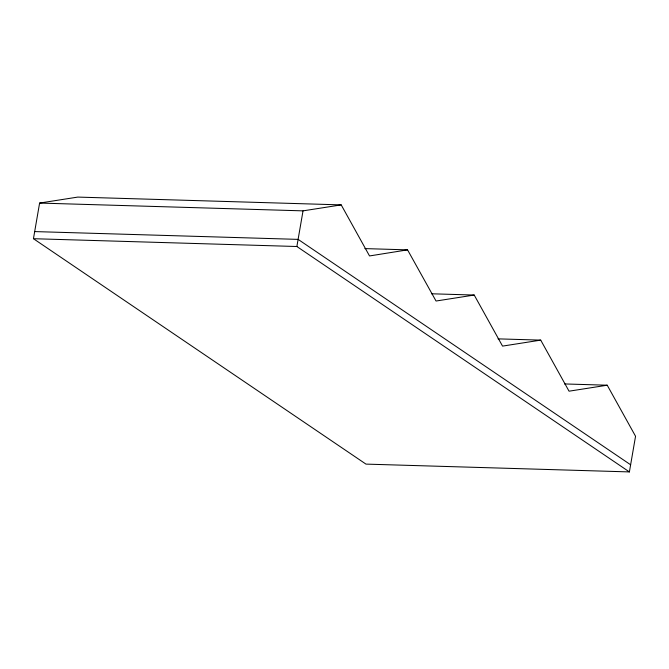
<?xml version="1.0" encoding="UTF-8"?>
<svg xmlns="http://www.w3.org/2000/svg" width="669" height="669" viewBox="0 0 669 669"><rect width="100%" height="100%" fill="white"/><g stroke="black" fill="none" stroke-linecap="round" stroke-linejoin="round"><path stroke-width="1" d="M33.45 238.708L39.605 203.067L77.788 197.087L341.207 204.89L369.531 255.943L407.555 249.863L436.037 301.025L474.212 295.046L502.544 346.107L540.719 340.128L569.043 391.189L607.226 385.21L635.55 436.263L629.395 471.913L365.968 464.11L33.45 238.708L296.869 246.51L629.395 471.913M296.869 246.51L303.032 210.86L341.207 204.89M39.605 203.067L303.032 210.86M34.679 231.583L298.106 239.377L630.624 464.779M364.864 248.6L407.555 249.863M431.53 293.783L474.212 295.046M498.029 338.865L540.719 340.128M564.536 383.947L607.226 385.21"/></g></svg>
